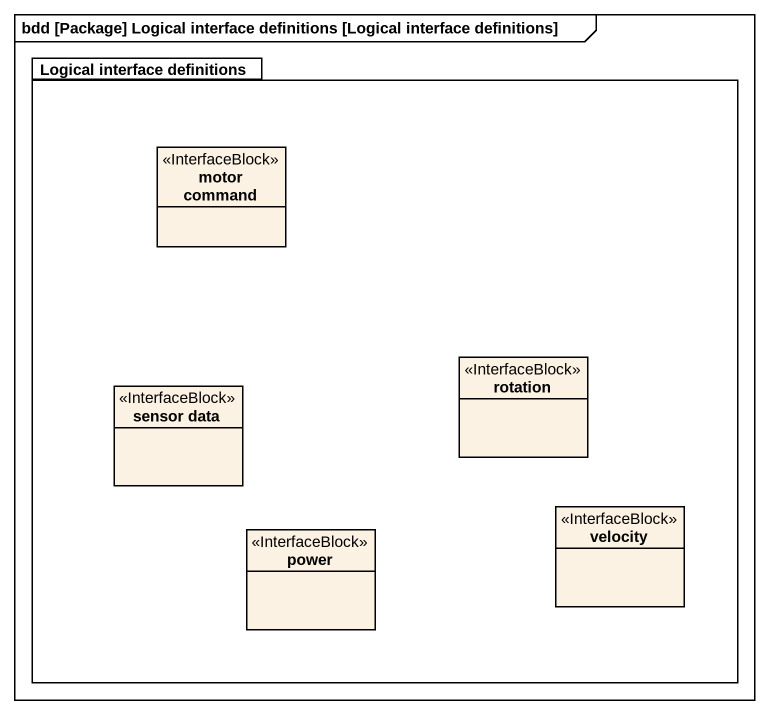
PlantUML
@startuml
mainframe bdd [Package] Logical interface definitions [Logical interface definitions]
hide circle
hide empty members
package "Logical interface definitions" as Logical_interface {
  class "motor command" as motor_command <<InterfaceBlock>>
  class "sensor data" as sensor_data <<InterfaceBlock>>
  class rotation <<InterfaceBlock>>
  class velocity <<InterfaceBlock>>
  class power <<InterfaceBlock>>
}
@enduml
